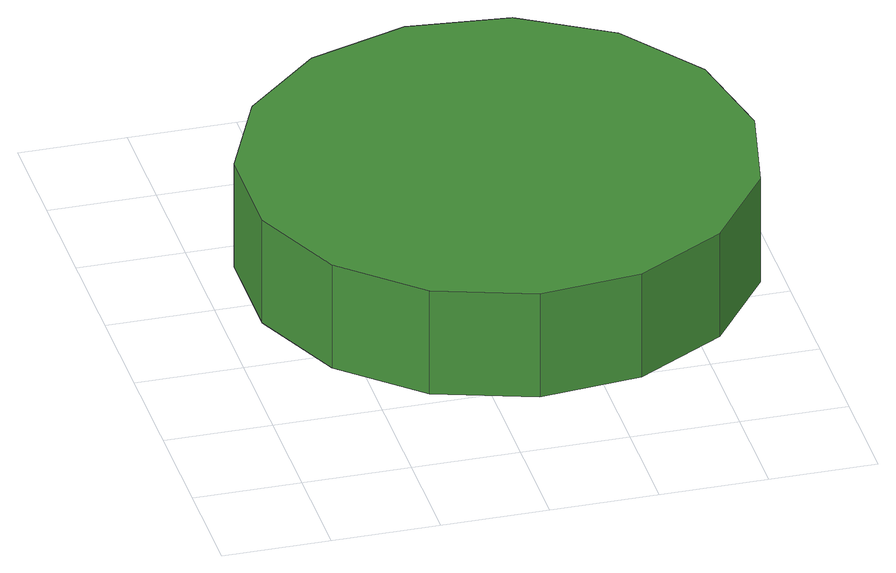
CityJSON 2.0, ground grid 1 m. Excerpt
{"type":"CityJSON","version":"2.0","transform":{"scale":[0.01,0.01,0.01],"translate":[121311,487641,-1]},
"CityObjects":{
"tree1":{"type":"SolitaryVegetationObject","attributes":{"function":"something"},"geometry":[{"type":"MultiSurface","lod":"1","boundaries":[[[0,1,2,3,4,5,6,7,8,9,10,11,12,13,14]],[[15,16,17,18,19,20,21,22,23,24,25,26,27,28,29]],[[0,29,28,1]],[[1,28,27,2]],[[2,27,26,3]],[[3,26,25,4]],[[4,25,24,5]],[[5,24,23,6]],[[6,23,22,7]],[[7,22,21,8]],[[8,21,20,9]],[[9,20,19,10]],[[10,19,18,11]],[[11,18,17,12]],[[12,17,16,13]],[[13,16,15,14]],[[14,15,29,0]]]}]}
},
"vertices":[
[498,317,182],[478,412,182],[420,491,182],[336,540,182],[240,550,182],[147,520,182],[75,455,182],[35,366,182],[35,269,182],[75,180,182],[147,115,182],[240,85,182],[336,95,182],[420,143,182],[478,222,182],[478,222,75],[420,143,75],[336,95,75],[240,85,75],[147,115,75],[75,180,75],[35,269,75],[35,366,75],[75,455,75],[147,520,75],[240,550,75],[336,540,75],[420,491,75],[478,412,75],[498,317,75]
]}
